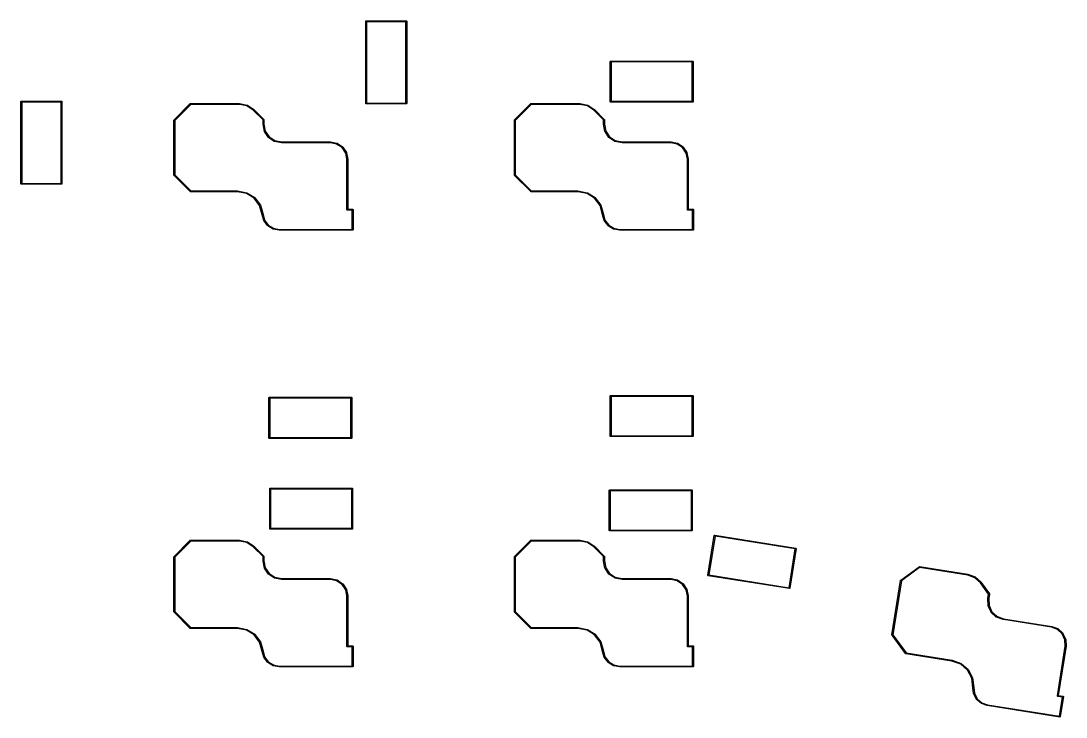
# Model space of a CAD drawing. Extents: x 2.07 to 7.33, y -7.36 to -3.93.
# Drawn here: x 4.974 to 7.33, y -7.36 to -5.791 of the extents above; entities that cross this region are included whole.
import ezdxf

# ---------------------------------------------------------------- set-up
doc = ezdxf.new("R2010")
doc.units = 0
doc.header["$MEASUREMENT"] = 0
doc.layers.add('BLACK', color=7, linetype='CONTINUOUS')

msp = doc.modelspace()

# ---------------------------------------------------------------- linework, layer by layer
at = {"layer": 'BLACK', "linetype": 'CONTINUOUS'}
for p, q in [((5.7511, -5.7922), (5.7512, -5.7918)), ((5.7511, -5.9772), (5.7511, -5.7922)), ((5.7512, -5.7918), (5.7517, -5.7913)), ((5.7517, -5.7913), (5.7521, -5.7912)), ((5.7521, -5.7912), (5.8427, -5.7912)), ((5.7531, -5.7932), (5.7531, -5.9763)), ((5.8417, -5.7932), (5.7531, -5.7932)), ((5.8417, -5.9763), (5.8417, -5.7932)), ((5.8427, -5.7912), (5.843, -5.7913)), ((5.843, -5.7913), (5.8436, -5.7918)), ((5.8436, -5.7918), (5.8437, -5.7922)), ((5.8437, -5.7922), (5.8437, -5.9772)), ((6.3023, -5.8828), (6.3024, -5.8824)), ((6.3023, -5.9733), (6.3023, -5.8828)), ((6.3024, -5.8824), (6.3029, -5.8819)), ((6.3029, -5.8819), (6.3033, -5.8818)), ((6.3033, -5.8818), (6.4883, -5.8818)), ((6.3043, -5.8837), (6.3043, -5.9723)), ((6.4874, -5.8837), (6.3043, -5.8837)), ((6.4874, -5.9723), (6.4874, -5.8837)), ((6.4883, -5.8818), (6.4887, -5.8819)), ((6.4887, -5.8819), (6.4892, -5.8824)), ((6.4892, -5.8824), (6.4893, -5.8828)), ((6.4893, -5.8828), (6.4893, -5.9733)), ((4.9736, -5.9729), (4.9742, -5.9724)), ((4.9736, -5.9733), (4.9736, -5.9729)), ((4.9736, -6.1584), (4.9736, -5.9733)), ((4.9742, -5.9724), (4.9746, -5.9723)), ((4.9746, -5.9723), (5.0651, -5.9723)), ((4.9755, -5.9743), (4.9755, -6.1574)), ((5.0641, -5.9743), (4.9755, -5.9743)), ((5.0641, -6.1574), (5.0641, -5.9743)), ((5.0651, -5.9723), (5.0655, -5.9724)), ((5.0655, -5.9724), (5.066, -5.9729)), ((5.066, -5.9729), (5.0661, -5.9733)), ((5.0661, -5.9733), (5.0661, -6.1584)), ((5.319, -6.0143), (5.3556, -5.9777)), ((5.3567, -5.9794), (5.3207, -6.0154)), ((5.3556, -5.9777), (5.3559, -5.9775)), ((5.3559, -5.9775), (5.3563, -5.9775)), ((5.3563, -5.9775), (5.4665, -5.9775)), ((5.4664, -5.9794), (5.3567, -5.9794)), ((5.4832, -5.9828), (5.4664, -5.9794)), ((5.4665, -5.9775), (5.4666, -5.9775)), ((5.4666, -5.9775), (5.4667, -5.9775)), ((5.4667, -5.9775), (5.4838, -5.9809)), ((5.4975, -5.9923), (5.4832, -5.9828)), ((5.4838, -5.9809), (5.4838, -5.9809)), ((5.4838, -5.9809), (5.4838, -5.9809)), ((5.4838, -5.9809), (5.484, -5.9809)), ((5.484, -5.9809), (5.4842, -5.981)), ((5.4842, -5.981), (5.4842, -5.981)), ((5.4842, -5.981), (5.4842, -5.981)), ((5.4842, -5.981), (5.4987, -5.9907)), ((5.7512, -5.9776), (5.7511, -5.9772)), ((5.7517, -5.9782), (5.7512, -5.9776)), ((5.7521, -5.9782), (5.7517, -5.9782)), ((5.8427, -5.9782), (5.7521, -5.9782)), ((5.7531, -5.9763), (5.8417, -5.9763)), ((5.843, -5.9782), (5.8427, -5.9782)), ((5.8436, -5.9776), (5.843, -5.9782)), ((5.8437, -5.9772), (5.8436, -5.9776)), ((6.0867, -6.0143), (6.1233, -5.9777)), ((6.1244, -5.9794), (6.0884, -6.0154)), ((6.1233, -5.9777), (6.1236, -5.9775)), ((6.1236, -5.9775), (6.124, -5.9775)), ((6.124, -5.9775), (6.2342, -5.9775)), ((6.2341, -5.9794), (6.1244, -5.9794)), ((6.2509, -5.9828), (6.2341, -5.9794)), ((6.2342, -5.9775), (6.2343, -5.9775)), ((6.2343, -5.9775), (6.2344, -5.9775)), ((6.2344, -5.9775), (6.2515, -5.9809)), ((6.2652, -5.9923), (6.2509, -5.9828)), ((6.2515, -5.9809), (6.2515, -5.9809)), ((6.2515, -5.9809), (6.2515, -5.9809)), ((6.2515, -5.9809), (6.2517, -5.9809)), ((6.2517, -5.9809), (6.2519, -5.981)), ((6.2519, -5.981), (6.2519, -5.981)), ((6.2519, -5.981), (6.2519, -5.981)), ((6.2519, -5.981), (6.2664, -5.9907)), ((6.3024, -5.9737), (6.3023, -5.9733)), ((6.3029, -5.9742), (6.3024, -5.9737)), ((6.3033, -5.9743), (6.3029, -5.9742)), ((6.4883, -5.9743), (6.3033, -5.9743)), ((6.3043, -5.9723), (6.4874, -5.9723)), ((6.4887, -5.9742), (6.4883, -5.9743)), ((6.4892, -5.9737), (6.4887, -5.9742)), ((6.4893, -5.9733), (6.4892, -5.9737)), ((5.5196, -6.0144), (5.4975, -5.9923)), ((5.4987, -5.9907), (5.4988, -5.9908)), ((5.4988, -5.9908), (5.4988, -5.9909)), ((5.4988, -5.9909), (5.5213, -6.0133)), ((6.2874, -6.0144), (6.2652, -5.9923)), ((6.2664, -5.9907), (6.2665, -5.9908)), ((6.2665, -5.9908), (6.2666, -5.9909)), ((6.2666, -5.9909), (6.289, -6.0133)), ((5.3187, -6.015), (5.3188, -6.0146)), ((5.3187, -6.1389), (5.3187, -6.015)), ((5.3188, -6.0146), (5.319, -6.0143)), ((5.3207, -6.0154), (5.3207, -6.1385)), ((5.5196, -6.0241), (5.5196, -6.0144)), ((5.5197, -6.0242), (5.5196, -6.0241)), ((5.5197, -6.0243), (5.5197, -6.0242)), ((5.5228, -6.0403), (5.5197, -6.0243)), ((5.5213, -6.0133), (5.5215, -6.0137)), ((5.5215, -6.0137), (5.5216, -6.014)), ((5.5216, -6.014), (5.5216, -6.024)), ((5.5216, -6.024), (5.5247, -6.0398)), ((6.0864, -6.015), (6.0865, -6.0146)), ((6.0864, -6.1389), (6.0864, -6.015)), ((6.0865, -6.0146), (6.0867, -6.0143)), ((6.0884, -6.0154), (6.0884, -6.1385)), ((6.2874, -6.0241), (6.2874, -6.0144)), ((6.2874, -6.0242), (6.2874, -6.0241)), ((6.2874, -6.0243), (6.2874, -6.0242)), ((6.2906, -6.0403), (6.2874, -6.0243)), ((6.289, -6.0133), (6.2892, -6.0137)), ((6.2892, -6.0137), (6.2893, -6.014)), ((6.2893, -6.014), (6.2893, -6.024)), ((6.2893, -6.024), (6.2925, -6.0398)), ((5.5229, -6.0405), (5.5228, -6.0403)), ((5.523, -6.0407), (5.5229, -6.0405)), ((5.5317, -6.0537), (5.523, -6.0407)), ((5.5247, -6.0398), (5.5332, -6.0525)), ((5.5317, -6.0538), (5.5317, -6.0537)), ((5.5318, -6.0539), (5.5317, -6.0538)), ((5.5317, -6.0538), (5.5317, -6.0538)), ((5.5319, -6.054), (5.5318, -6.0539)), ((5.545, -6.0627), (5.5319, -6.054)), ((5.5319, -6.054), (5.5319, -6.054)), ((5.5319, -6.054), (5.5319, -6.054)), ((5.5332, -6.0525), (5.5459, -6.0609)), ((6.2906, -6.0405), (6.2906, -6.0403)), ((6.2907, -6.0407), (6.2906, -6.0405)), ((6.2994, -6.0537), (6.2907, -6.0407)), ((6.2925, -6.0398), (6.3009, -6.0525)), ((6.2994, -6.0538), (6.2994, -6.0537)), ((6.2995, -6.0539), (6.2994, -6.0538)), ((6.2994, -6.0538), (6.2994, -6.0538)), ((6.2996, -6.054), (6.2995, -6.0539)), ((6.3127, -6.0627), (6.2996, -6.054)), ((6.2996, -6.054), (6.2996, -6.054)), ((6.2996, -6.054), (6.2996, -6.054)), ((6.3009, -6.0525), (6.3136, -6.0609)), ((5.5452, -6.0628), (5.545, -6.0627)), ((5.5454, -6.0628), (5.5452, -6.0628)), ((5.5614, -6.066), (5.5454, -6.0628)), ((5.5459, -6.0609), (5.5617, -6.0641)), ((5.5615, -6.066), (5.5614, -6.066)), ((5.5616, -6.066), (5.5615, -6.066)), ((5.6717, -6.066), (5.5616, -6.066)), ((5.5617, -6.0641), (5.6718, -6.0641)), ((5.6855, -6.0688), (5.6717, -6.066)), ((5.6718, -6.0641), (5.6719, -6.0641)), ((5.6719, -6.0641), (5.672, -6.0641)), ((5.672, -6.0641), (5.6861, -6.0669)), ((5.6977, -6.0769), (5.6855, -6.0688)), ((5.6861, -6.0669), (5.6861, -6.0669)), ((5.6861, -6.0669), (5.6861, -6.0669)), ((5.6861, -6.0669), (5.6863, -6.067)), ((5.6863, -6.067), (5.6864, -6.067)), ((5.6864, -6.067), (5.6864, -6.067)), ((5.6864, -6.067), (5.6864, -6.067)), ((5.6864, -6.067), (5.699, -6.0754)), ((5.7059, -6.0891), (5.6977, -6.0769)), ((5.699, -6.0754), (5.6991, -6.0756)), ((5.6991, -6.0756), (5.6992, -6.0757)), ((5.6992, -6.0757), (5.7076, -6.0882)), ((6.3129, -6.0628), (6.3127, -6.0627)), ((6.3131, -6.0628), (6.3129, -6.0628)), ((6.3291, -6.066), (6.3131, -6.0628)), ((6.3136, -6.0609), (6.3294, -6.0641)), ((6.3292, -6.066), (6.3291, -6.066)), ((6.3293, -6.066), (6.3292, -6.066)), ((6.4394, -6.066), (6.3293, -6.066)), ((6.3294, -6.0641), (6.4395, -6.0641)), ((6.4532, -6.0688), (6.4394, -6.066)), ((6.4395, -6.0641), (6.4396, -6.0641)), ((6.4396, -6.0641), (6.4397, -6.0641)), ((6.4397, -6.0641), (6.4538, -6.0669)), ((6.4654, -6.0769), (6.4532, -6.0688)), ((6.4538, -6.0669), (6.4538, -6.0669)), ((6.4538, -6.0669), (6.4538, -6.0669)), ((6.4538, -6.0669), (6.454, -6.067)), ((6.454, -6.067), (6.4542, -6.067)), ((6.4542, -6.067), (6.4542, -6.067)), ((6.4542, -6.067), (6.4542, -6.067)), ((6.4542, -6.067), (6.4667, -6.0754)), ((6.4736, -6.0891), (6.4654, -6.0769)), ((6.4667, -6.0754), (6.4668, -6.0756)), ((6.4668, -6.0756), (6.467, -6.0757)), ((6.467, -6.0757), (6.4753, -6.0882)), ((5.7086, -6.1029), (5.7059, -6.0891)), ((5.7076, -6.0882), (5.7076, -6.0882)), ((5.7076, -6.0882), (5.7076, -6.0882)), ((5.7076, -6.0882), (5.7077, -6.0884)), ((5.7077, -6.0884), (5.7078, -6.0886)), ((5.7078, -6.0886), (5.7078, -6.0886)), ((5.7078, -6.0886), (5.7078, -6.0886)), ((5.7078, -6.0886), (5.7106, -6.1027)), ((5.7086, -6.2166), (5.7086, -6.1029)), ((5.7106, -6.1027), (5.7106, -6.1028)), ((5.7106, -6.1028), (5.7106, -6.1028)), ((5.7106, -6.1028), (5.7106, -6.2156)), ((6.4763, -6.1029), (6.4736, -6.0891)), ((6.4753, -6.0882), (6.4753, -6.0882)), ((6.4753, -6.0882), (6.4753, -6.0882)), ((6.4753, -6.0882), (6.4754, -6.0884)), ((6.4754, -6.0884), (6.4755, -6.0886)), ((6.4755, -6.0886), (6.4755, -6.0886)), ((6.4755, -6.0886), (6.4755, -6.0886)), ((6.4755, -6.0886), (6.4783, -6.1027)), ((6.4763, -6.2166), (6.4763, -6.1029)), ((6.4783, -6.1027), (6.4783, -6.1028)), ((6.4783, -6.1028), (6.4783, -6.1028)), ((6.4783, -6.1028), (6.4783, -6.2156)), ((5.3188, -6.1393), (5.3187, -6.1389)), ((5.319, -6.1396), (5.3188, -6.1393)), ((5.3556, -6.1761), (5.319, -6.1396)), ((5.3207, -6.1385), (5.3567, -6.1745)), ((6.0865, -6.1393), (6.0864, -6.1389)), ((6.0867, -6.1396), (6.0865, -6.1393)), ((6.1233, -6.1761), (6.0867, -6.1396)), ((6.0884, -6.1385), (6.1244, -6.1745)), ((4.9736, -6.1587), (4.9736, -6.1584)), ((4.9742, -6.1593), (4.9736, -6.1587)), ((4.9746, -6.1593), (4.9742, -6.1593)), ((5.0651, -6.1593), (4.9746, -6.1593)), ((4.9755, -6.1574), (5.0641, -6.1574)), ((5.0655, -6.1593), (5.0651, -6.1593)), ((5.066, -6.1587), (5.0655, -6.1593)), ((5.0661, -6.1584), (5.066, -6.1587)), ((5.3567, -6.1745), (5.4618, -6.1745)), ((5.4618, -6.1745), (5.4619, -6.1745)), ((5.4619, -6.1745), (5.462, -6.1745)), ((5.462, -6.1745), (5.483, -6.1784)), ((6.1244, -6.1745), (6.2296, -6.1745)), ((6.2296, -6.1745), (6.2297, -6.1745)), ((6.2297, -6.1745), (6.2297, -6.1745)), ((6.2297, -6.1745), (6.2507, -6.1784)), ((5.3559, -6.1764), (5.3556, -6.1761)), ((5.3563, -6.1764), (5.3559, -6.1764)), ((5.4618, -6.1764), (5.3563, -6.1764)), ((5.4824, -6.1803), (5.4618, -6.1764)), ((5.4996, -6.191), (5.4824, -6.1803)), ((5.483, -6.1784), (5.4831, -6.1785)), ((5.4831, -6.1785), (5.4833, -6.1785)), ((5.4833, -6.1785), (5.5008, -6.1895)), ((5.5118, -6.2073), (5.4996, -6.191)), ((5.5008, -6.1895), (5.501, -6.1896)), ((5.501, -6.1896), (5.5011, -6.1897)), ((5.5011, -6.1897), (5.5135, -6.2063)), ((6.1236, -6.1764), (6.1233, -6.1761)), ((6.124, -6.1764), (6.1236, -6.1764)), ((6.2295, -6.1764), (6.124, -6.1764)), ((6.2501, -6.1803), (6.2295, -6.1764)), ((6.2673, -6.191), (6.2501, -6.1803)), ((6.2507, -6.1784), (6.2509, -6.1785)), ((6.2509, -6.1785), (6.251, -6.1785)), ((6.251, -6.1785), (6.2685, -6.1895)), ((6.2795, -6.2073), (6.2673, -6.191)), ((6.2685, -6.1895), (6.2687, -6.1896)), ((6.2687, -6.1896), (6.2688, -6.1897)), ((6.2688, -6.1897), (6.2812, -6.2063)), ((5.5176, -6.2283), (5.5118, -6.2073)), ((5.5135, -6.2063), (5.5135, -6.2064)), ((5.5135, -6.2064), (5.5136, -6.2066)), ((5.5136, -6.2066), (5.5195, -6.2278)), ((5.7087, -6.217), (5.7086, -6.2166)), ((5.7092, -6.2175), (5.7087, -6.217)), ((5.7096, -6.2176), (5.7092, -6.2175)), ((5.7204, -6.2176), (5.7096, -6.2176)), ((5.7106, -6.2156), (5.7214, -6.2156)), ((5.7204, -6.2611), (5.7204, -6.2176)), ((5.7214, -6.2156), (5.7218, -6.2157)), ((5.7218, -6.2157), (5.7223, -6.2163)), ((5.7223, -6.2163), (5.7224, -6.2166)), ((5.7224, -6.2166), (5.7224, -6.2621)), ((6.2853, -6.2283), (6.2795, -6.2073)), ((6.2812, -6.2063), (6.2813, -6.2064)), ((6.2813, -6.2064), (6.2813, -6.2066)), ((6.2813, -6.2066), (6.2872, -6.2278)), ((6.4764, -6.217), (6.4763, -6.2166)), ((6.4769, -6.2175), (6.4764, -6.217)), ((6.4773, -6.2176), (6.4769, -6.2175)), ((6.4881, -6.2176), (6.4773, -6.2176)), ((6.4783, -6.2156), (6.4891, -6.2156)), ((6.4881, -6.2611), (6.4881, -6.2176)), ((6.4891, -6.2156), (6.4895, -6.2157)), ((6.4895, -6.2157), (6.49, -6.2163)), ((6.49, -6.2163), (6.4901, -6.2166)), ((6.4901, -6.2166), (6.4901, -6.2621)), ((5.5211, -6.2408), (5.5176, -6.2283)), ((5.5176, -6.2283), (5.5176, -6.2283)), ((5.5176, -6.2283), (5.5176, -6.2283)), ((5.5195, -6.2278), (5.5195, -6.2278)), ((5.5195, -6.2278), (5.5229, -6.2401)), ((5.5211, -6.241), (5.5211, -6.2408)), ((5.5212, -6.2412), (5.5211, -6.241)), ((5.5297, -6.2526), (5.5212, -6.2412)), ((5.5229, -6.2401), (5.5312, -6.2513)), ((6.2888, -6.2408), (6.2853, -6.2283)), ((6.2853, -6.2283), (6.2853, -6.2283)), ((6.2853, -6.2283), (6.2853, -6.2283)), ((6.2872, -6.2278), (6.2872, -6.2278)), ((6.2872, -6.2278), (6.2906, -6.2401)), ((6.2889, -6.241), (6.2888, -6.2408)), ((6.2889, -6.2412), (6.2889, -6.241)), ((6.2974, -6.2526), (6.2889, -6.2412)), ((6.2906, -6.2401), (6.2989, -6.2513)), ((5.5299, -6.2527), (5.5297, -6.2526)), ((5.53, -6.2529), (5.5299, -6.2527)), ((5.5421, -6.2604), (5.53, -6.2529)), ((5.5312, -6.2513), (5.543, -6.2586)), ((5.5423, -6.2604), (5.5421, -6.2604)), ((5.5424, -6.2605), (5.5423, -6.2604)), ((5.5558, -6.263), (5.5424, -6.2605)), ((5.543, -6.2586), (5.5561, -6.2611)), ((5.5559, -6.263), (5.5558, -6.263)), ((5.556, -6.263), (5.5559, -6.263)), ((5.7214, -6.263), (5.556, -6.263)), ((5.5561, -6.2611), (5.7204, -6.2611)), ((5.7218, -6.263), (5.7214, -6.263)), ((5.7223, -6.2624), (5.7218, -6.263)), ((5.7224, -6.2621), (5.7223, -6.2624)), ((6.2976, -6.2527), (6.2974, -6.2526)), ((6.2977, -6.2529), (6.2976, -6.2527)), ((6.3098, -6.2604), (6.2977, -6.2529)), ((6.2989, -6.2513), (6.3107, -6.2586)), ((6.31, -6.2604), (6.3098, -6.2604)), ((6.3102, -6.2605), (6.31, -6.2604)), ((6.3235, -6.263), (6.3102, -6.2605)), ((6.3107, -6.2586), (6.3238, -6.2611)), ((6.3236, -6.263), (6.3235, -6.263)), ((6.3237, -6.263), (6.3236, -6.263)), ((6.4891, -6.263), (6.3237, -6.263)), ((6.3238, -6.2611), (6.4881, -6.2611)), ((6.4895, -6.263), (6.4891, -6.263)), ((6.49, -6.2624), (6.4895, -6.263)), ((6.4901, -6.2621), (6.49, -6.2624)), ((5.5326, -6.6406), (5.5327, -6.6403)), ((5.5326, -6.7312), (5.5326, -6.6406)), ((5.5327, -6.6403), (5.5332, -6.6397)), ((5.5332, -6.6397), (5.5336, -6.6396)), ((5.5336, -6.6396), (5.7187, -6.6396)), ((5.5346, -6.6416), (5.5346, -6.7302)), ((5.7177, -6.6416), (5.5346, -6.6416)), ((5.7177, -6.7302), (5.7177, -6.6416)), ((5.7187, -6.6396), (5.719, -6.6397)), ((5.719, -6.6397), (5.7196, -6.6403)), ((5.7196, -6.6403), (5.7196, -6.6406)), ((5.7196, -6.6406), (5.7196, -6.7312)), ((6.3023, -6.6367), (6.3024, -6.6363)), ((6.3023, -6.7272), (6.3023, -6.6367)), ((6.3024, -6.6363), (6.3029, -6.6358)), ((6.3029, -6.6358), (6.3033, -6.6357)), ((6.3033, -6.6357), (6.4883, -6.6357)), ((6.3043, -6.6377), (6.3043, -6.7263)), ((6.4874, -6.6377), (6.3043, -6.6377)), ((6.4874, -6.7263), (6.4874, -6.6377)), ((6.4883, -6.6357), (6.4887, -6.6358)), ((6.4887, -6.6358), (6.4892, -6.6363)), ((6.4892, -6.6363), (6.4893, -6.6367)), ((6.4893, -6.6367), (6.4893, -6.7272)), ((5.5327, -6.7316), (5.5326, -6.7312)), ((5.5332, -6.7321), (5.5327, -6.7316)), ((5.5336, -6.7322), (5.5332, -6.7321)), ((5.7187, -6.7322), (5.5336, -6.7322)), ((5.5346, -6.7302), (5.7177, -6.7302)), ((5.719, -6.7321), (5.7187, -6.7322)), ((5.7196, -6.7316), (5.719, -6.7321)), ((5.7196, -6.7312), (5.7196, -6.7316)), ((6.3024, -6.7276), (6.3023, -6.7272)), ((6.3029, -6.7282), (6.3024, -6.7276)), ((6.3033, -6.7282), (6.3029, -6.7282)), ((6.4883, -6.7282), (6.3033, -6.7282)), ((6.3043, -6.7263), (6.4874, -6.7263)), ((6.4887, -6.7282), (6.4883, -6.7282)), ((6.4892, -6.7276), (6.4887, -6.7282)), ((6.4893, -6.7272), (6.4892, -6.7276)), ((5.5346, -6.8454), (5.5347, -6.845)), ((5.5346, -6.9359), (5.5346, -6.8454)), ((5.5347, -6.845), (5.5352, -6.8444)), ((5.5352, -6.8444), (5.5356, -6.8444)), ((5.5356, -6.8444), (5.7206, -6.8444)), ((5.5366, -6.8463), (5.5366, -6.9349)), ((5.7196, -6.8463), (5.5366, -6.8463)), ((5.7196, -6.9349), (5.7196, -6.8463)), ((5.7206, -6.8444), (5.721, -6.8444)), ((5.721, -6.8444), (5.7215, -6.845)), ((5.7215, -6.845), (5.7216, -6.8454)), ((5.7216, -6.8454), (5.7216, -6.9359)), ((6.3003, -6.8493), (6.3004, -6.8489)), ((6.3003, -6.9398), (6.3003, -6.8493)), ((6.3004, -6.8489), (6.301, -6.8484)), ((6.301, -6.8484), (6.3013, -6.8483)), ((6.3013, -6.8483), (6.4864, -6.8483)), ((6.3023, -6.8503), (6.3023, -6.9389)), ((6.4854, -6.8503), (6.3023, -6.8503)), ((6.4854, -6.9389), (6.4854, -6.8503)), ((6.4864, -6.8483), (6.4867, -6.8484)), ((6.4867, -6.8484), (6.4873, -6.8489)), ((6.4873, -6.8489), (6.4874, -6.8493)), ((6.4874, -6.8493), (6.4874, -6.9398)), ((5.5347, -6.9363), (5.5346, -6.9359)), ((5.5352, -6.9368), (5.5347, -6.9363)), ((5.5356, -6.9369), (5.5352, -6.9368)), ((5.7206, -6.9369), (5.5356, -6.9369)), ((5.5366, -6.9349), (5.7196, -6.9349)), ((5.721, -6.9368), (5.7206, -6.9369)), ((5.7215, -6.9363), (5.721, -6.9368)), ((5.7216, -6.9359), (5.7215, -6.9363)), ((6.3004, -6.9402), (6.3003, -6.9398)), ((6.301, -6.9408), (6.3004, -6.9402)), ((6.3013, -6.9408), (6.301, -6.9408)), ((6.4864, -6.9408), (6.3013, -6.9408)), ((6.3023, -6.9389), (6.4854, -6.9389)), ((6.4867, -6.9408), (6.4864, -6.9408)), ((6.4873, -6.9402), (6.4867, -6.9408)), ((6.4874, -6.9398), (6.4873, -6.9402)), ((6.5228, -7.0408), (6.5369, -6.9514)), ((6.5369, -6.9514), (6.5371, -6.951)), ((6.5371, -6.951), (6.5377, -6.9506)), ((6.5377, -6.9506), (6.5381, -6.9505)), ((6.5381, -6.9505), (6.7208, -6.9795)), ((5.319, -6.9986), (5.3556, -6.962)), ((5.3567, -6.9637), (5.3207, -6.9997)), ((5.3556, -6.962), (5.3559, -6.9618)), ((5.3559, -6.9618), (5.3563, -6.9617)), ((5.3563, -6.9617), (5.4665, -6.9617)), ((5.4664, -6.9637), (5.3567, -6.9637)), ((5.4832, -6.967), (5.4664, -6.9637)), ((5.4665, -6.9617), (5.4666, -6.9617)), ((5.4666, -6.9617), (5.4667, -6.9617)), ((5.4667, -6.9617), (5.4838, -6.9651)), ((5.4975, -6.9766), (5.4832, -6.967)), ((5.4838, -6.9651), (5.4838, -6.9651)), ((5.4838, -6.9651), (5.4838, -6.9651)), ((5.4838, -6.9651), (5.484, -6.9652)), ((5.484, -6.9652), (5.4842, -6.9653)), ((5.4842, -6.9653), (5.4842, -6.9653)), ((5.4842, -6.9653), (5.4842, -6.9653)), ((5.4842, -6.9653), (5.4987, -6.975)), ((5.4987, -6.975), (5.4988, -6.9751)), ((5.4988, -6.9751), (5.4988, -6.9751)), ((5.4988, -6.9751), (5.5213, -6.9976)), ((6.0867, -6.9986), (6.1233, -6.962)), ((6.1244, -6.9637), (6.0884, -6.9997)), ((6.1233, -6.962), (6.1236, -6.9618)), ((6.1236, -6.9618), (6.124, -6.9617)), ((6.124, -6.9617), (6.2342, -6.9617)), ((6.2341, -6.9637), (6.1244, -6.9637)), ((6.2509, -6.967), (6.2341, -6.9637)), ((6.2342, -6.9617), (6.2343, -6.9617)), ((6.2343, -6.9617), (6.2344, -6.9617)), ((6.2344, -6.9617), (6.2515, -6.9651)), ((6.2652, -6.9766), (6.2509, -6.967)), ((6.2515, -6.9651), (6.2515, -6.9651)), ((6.2515, -6.9651), (6.2515, -6.9651)), ((6.2515, -6.9651), (6.2517, -6.9652)), ((6.2517, -6.9652), (6.2519, -6.9653)), ((6.2519, -6.9653), (6.2519, -6.9653)), ((6.2519, -6.9653), (6.2519, -6.9653)), ((6.2519, -6.9653), (6.2664, -6.975)), ((6.2664, -6.975), (6.2665, -6.9751)), ((6.2665, -6.9751), (6.2666, -6.9751)), ((6.2666, -6.9751), (6.289, -6.9976)), ((6.5387, -6.9526), (6.5249, -7.0401)), ((6.7195, -6.9813), (6.5387, -6.9526)), ((5.3187, -6.9993), (5.3188, -6.9989)), ((5.3187, -7.1231), (5.3187, -6.9993)), ((5.3188, -6.9989), (5.319, -6.9986)), ((5.5196, -6.9987), (5.4975, -6.9766)), ((5.5196, -7.0084), (5.5196, -6.9987)), ((5.5213, -6.9976), (5.5215, -6.9979)), ((5.5215, -6.9979), (5.5216, -6.9983)), ((5.5216, -6.9983), (5.5216, -7.0083)), ((6.0864, -6.9993), (6.0865, -6.9989)), ((6.0864, -7.1231), (6.0864, -6.9993)), ((6.0865, -6.9989), (6.0867, -6.9986)), ((6.2874, -6.9987), (6.2652, -6.9766)), ((6.2874, -7.0084), (6.2874, -6.9987)), ((6.289, -6.9976), (6.2892, -6.9979)), ((6.2892, -6.9979), (6.2893, -6.9983)), ((6.2893, -6.9983), (6.2893, -7.0083)), ((6.7057, -7.0688), (6.7195, -6.9813)), ((6.7216, -6.9806), (6.7075, -7.0701)), ((6.7208, -6.9795), (6.7212, -6.9796)), ((6.7212, -6.9796), (6.7216, -6.9802)), ((6.7216, -6.9802), (6.7216, -6.9806)), ((5.3207, -6.9997), (5.3207, -7.1227)), ((5.5197, -7.0085), (5.5196, -7.0084)), ((5.5197, -7.0086), (5.5197, -7.0085)), ((5.5228, -7.0246), (5.5197, -7.0086)), ((5.5216, -7.0083), (5.5247, -7.024)), ((6.0884, -6.9997), (6.0884, -7.1227)), ((6.2874, -7.0085), (6.2874, -7.0084)), ((6.2874, -7.0086), (6.2874, -7.0085)), ((6.2906, -7.0246), (6.2874, -7.0086)), ((6.2893, -7.0083), (6.2925, -7.024)), ((6.9574, -7.0518), (6.9992, -7.0214)), ((6.9992, -7.0214), (6.9996, -7.0212)), ((6.9996, -7.0212), (6.9996, -7.0212)), ((6.9996, -7.0212), (7, -7.0212)), ((7, -7.0212), (7.1089, -7.0385)), ((5.5229, -7.0248), (5.5228, -7.0246)), ((5.523, -7.0249), (5.5229, -7.0248)), ((5.5317, -7.038), (5.523, -7.0249)), ((5.5247, -7.024), (5.5332, -7.0367)), ((5.5318, -7.0381), (5.5317, -7.038)), ((5.5317, -7.038), (5.5317, -7.038)), ((5.5317, -7.038), (5.5317, -7.038)), ((5.5319, -7.0383), (5.5318, -7.0381)), ((5.545, -7.0469), (5.5319, -7.0383)), ((5.5319, -7.0383), (5.5319, -7.0383)), ((5.5319, -7.0383), (5.5319, -7.0383)), ((5.5332, -7.0367), (5.5459, -7.0452)), ((5.5459, -7.0452), (5.5617, -7.0483)), ((6.2906, -7.0248), (6.2906, -7.0246)), ((6.2907, -7.0249), (6.2906, -7.0248)), ((6.2994, -7.038), (6.2907, -7.0249)), ((6.2925, -7.024), (6.3009, -7.0367)), ((6.2995, -7.0381), (6.2994, -7.038)), ((6.2994, -7.038), (6.2994, -7.038)), ((6.2994, -7.038), (6.2994, -7.038)), ((6.2996, -7.0383), (6.2995, -7.0381)), ((6.3127, -7.0469), (6.2996, -7.0383)), ((6.2996, -7.0383), (6.2996, -7.0383)), ((6.2996, -7.0383), (6.2996, -7.0383)), ((6.3009, -7.0367), (6.3136, -7.0452)), ((6.3136, -7.0452), (6.3294, -7.0483)), ((6.5228, -7.0412), (6.5228, -7.0408)), ((6.5232, -7.0418), (6.5228, -7.0412)), ((6.5236, -7.0419), (6.5232, -7.0418)), ((6.7063, -7.0709), (6.5236, -7.0419)), ((6.5249, -7.0401), (6.7057, -7.0688)), ((7.0001, -7.0232), (6.9589, -7.0531)), ((7.1085, -7.0404), (7.0001, -7.0232)), ((7.1245, -7.0463), (7.1085, -7.0404)), ((7.1089, -7.0385), (7.109, -7.0385)), ((7.109, -7.0385), (7.1091, -7.0385)), ((7.1091, -7.0385), (7.1254, -7.0445)), ((7.1372, -7.058), (7.1245, -7.0463)), ((7.1254, -7.0445), (7.1254, -7.0445)), ((7.1254, -7.0445), (7.1254, -7.0445)), ((7.1254, -7.0445), (7.1256, -7.0446)), ((7.1256, -7.0446), (7.1257, -7.0447)), ((7.1257, -7.0447), (7.1257, -7.0447)), ((7.1257, -7.0447), (7.1257, -7.0447)), ((7.1257, -7.0447), (7.1386, -7.0566)), ((5.5452, -7.047), (5.545, -7.0469)), ((5.5454, -7.0471), (5.5452, -7.047)), ((5.5614, -7.0503), (5.5454, -7.0471)), ((5.5615, -7.0503), (5.5614, -7.0503)), ((5.5616, -7.0503), (5.5615, -7.0503)), ((5.6717, -7.0503), (5.5616, -7.0503)), ((5.5617, -7.0483), (5.6718, -7.0483)), ((5.6855, -7.053), (5.6717, -7.0503)), ((5.6718, -7.0483), (5.6719, -7.0483)), ((5.6719, -7.0483), (5.672, -7.0483)), ((5.672, -7.0483), (5.6861, -7.0511)), ((5.6977, -7.0612), (5.6855, -7.053)), ((5.6861, -7.0511), (5.6861, -7.0511)), ((5.6861, -7.0511), (5.6861, -7.0511)), ((5.6861, -7.0511), (5.6863, -7.0512)), ((5.6863, -7.0512), (5.6864, -7.0513)), ((5.6864, -7.0513), (5.6864, -7.0513)), ((5.6864, -7.0513), (5.6864, -7.0513)), ((5.6864, -7.0513), (5.699, -7.0597)), ((5.7059, -7.0734), (5.6977, -7.0612)), ((5.699, -7.0597), (5.6991, -7.0598)), ((5.6991, -7.0598), (5.6992, -7.0599)), ((5.6992, -7.0599), (5.7076, -7.0725)), ((6.3129, -7.047), (6.3127, -7.0469)), ((6.3131, -7.0471), (6.3129, -7.047)), ((6.3291, -7.0503), (6.3131, -7.0471)), ((6.3292, -7.0503), (6.3291, -7.0503)), ((6.3293, -7.0503), (6.3292, -7.0503)), ((6.4394, -7.0503), (6.3293, -7.0503)), ((6.3294, -7.0483), (6.4395, -7.0483)), ((6.4532, -7.053), (6.4394, -7.0503)), ((6.4395, -7.0483), (6.4396, -7.0483)), ((6.4396, -7.0483), (6.4397, -7.0483)), ((6.4397, -7.0483), (6.4538, -7.0511)), ((6.4654, -7.0612), (6.4532, -7.053)), ((6.4538, -7.0511), (6.4538, -7.0511)), ((6.4538, -7.0511), (6.4538, -7.0511)), ((6.4538, -7.0511), (6.454, -7.0512)), ((6.454, -7.0512), (6.4542, -7.0513)), ((6.4542, -7.0513), (6.4542, -7.0513)), ((6.4542, -7.0513), (6.4542, -7.0513)), ((6.4542, -7.0513), (6.4667, -7.0597)), ((6.4736, -7.0734), (6.4654, -7.0612)), ((6.4667, -7.0597), (6.4668, -7.0598)), ((6.4668, -7.0598), (6.467, -7.0599)), ((6.467, -7.0599), (6.4753, -7.0725)), ((6.7075, -7.0701), (6.7073, -7.0704)), ((6.9376, -7.1748), (6.957, -7.0524)), ((6.9589, -7.0531), (6.9396, -7.1747)), ((6.957, -7.0524), (6.9571, -7.0521)), ((6.9571, -7.0521), (6.9574, -7.0518)), ((7.1555, -7.0833), (7.1372, -7.058)), ((7.1386, -7.0566), (7.1386, -7.0567)), ((7.1386, -7.0567), (7.1387, -7.0568)), ((7.1387, -7.0568), (7.1574, -7.0825)), ((5.7086, -7.0872), (5.7059, -7.0734)), ((5.7076, -7.0725), (5.7076, -7.0725)), ((5.7076, -7.0725), (5.7076, -7.0725)), ((5.7076, -7.0725), (5.7077, -7.0726)), ((5.7077, -7.0726), (5.7078, -7.0728)), ((5.7078, -7.0728), (5.7078, -7.0728)), ((5.7078, -7.0728), (5.7078, -7.0728)), ((5.7078, -7.0728), (5.7106, -7.0869)), ((5.7086, -7.2009), (5.7086, -7.0872)), ((5.7106, -7.0869), (5.7106, -7.087)), ((5.7106, -7.087), (5.7106, -7.0871)), ((5.7106, -7.0871), (5.7106, -7.1999)), ((6.4763, -7.0872), (6.4736, -7.0734)), ((6.4753, -7.0725), (6.4753, -7.0725)), ((6.4753, -7.0725), (6.4753, -7.0725)), ((6.4753, -7.0725), (6.4754, -7.0726)), ((6.4754, -7.0726), (6.4755, -7.0728)), ((6.4755, -7.0728), (6.4755, -7.0728)), ((6.4755, -7.0728), (6.4755, -7.0728)), ((6.4755, -7.0728), (6.4783, -7.0869)), ((6.4763, -7.2009), (6.4763, -7.0872)), ((6.4783, -7.0869), (6.4783, -7.087)), ((6.4783, -7.087), (6.4783, -7.0871)), ((6.4783, -7.0871), (6.4783, -7.1999)), ((6.7067, -7.0709), (6.7063, -7.0709)), ((6.7073, -7.0704), (6.7067, -7.0709)), ((7.154, -7.0928), (7.1555, -7.0833)), ((7.154, -7.0929), (7.154, -7.0928)), ((7.154, -7.093), (7.154, -7.0929)), ((7.1547, -7.1094), (7.154, -7.093)), ((7.1576, -7.0832), (7.156, -7.0931)), ((7.156, -7.0931), (7.1566, -7.1091)), ((7.1574, -7.0825), (7.1575, -7.0828)), ((7.1575, -7.0828), (7.1575, -7.0828)), ((7.1575, -7.0828), (7.1575, -7.0828)), ((7.1575, -7.0828), (7.1576, -7.0832)), ((7.1547, -7.1096), (7.1547, -7.1094)), ((7.1548, -7.1097), (7.1547, -7.1096)), ((7.1613, -7.124), (7.1548, -7.1097)), ((7.1566, -7.1091), (7.163, -7.123)), ((5.3188, -7.1235), (5.3187, -7.1231)), ((5.319, -7.1238), (5.3188, -7.1235)), ((5.3556, -7.1604), (5.319, -7.1238)), ((5.3207, -7.1227), (5.3567, -7.1587)), ((6.0865, -7.1235), (6.0864, -7.1231)), ((6.0867, -7.1238), (6.0865, -7.1235)), ((6.1233, -7.1604), (6.0867, -7.1238)), ((6.0884, -7.1227), (6.1244, -7.1587)), ((7.1614, -7.1242), (7.1613, -7.124)), ((7.1613, -7.124), (7.1613, -7.124)), ((7.1613, -7.124), (7.1613, -7.124)), ((7.1615, -7.1243), (7.1614, -7.1242)), ((7.173, -7.1349), (7.1615, -7.1243)), ((7.1615, -7.1243), (7.1615, -7.1243)), ((7.1615, -7.1243), (7.1615, -7.1243)), ((7.163, -7.123), (7.1742, -7.1333)), ((7.1732, -7.135), (7.173, -7.1349)), ((7.1734, -7.1351), (7.1732, -7.135)), ((7.1887, -7.1408), (7.1734, -7.1351)), ((7.1742, -7.1333), (7.1893, -7.1389)), ((7.1888, -7.1408), (7.1887, -7.1408)), ((7.1889, -7.1408), (7.1888, -7.1408)), ((7.2977, -7.1581), (7.1889, -7.1408)), ((7.1893, -7.1389), (7.2981, -7.1561)), ((5.3559, -7.1606), (5.3556, -7.1604)), ((5.3563, -7.1607), (5.3559, -7.1606)), ((5.4618, -7.1607), (5.3563, -7.1607)), ((5.3567, -7.1587), (5.4618, -7.1587)), ((5.4618, -7.1587), (5.4619, -7.1587)), ((5.4824, -7.1646), (5.4618, -7.1607)), ((5.4619, -7.1587), (5.462, -7.1587)), ((5.462, -7.1587), (5.483, -7.1627)), ((5.483, -7.1627), (5.4831, -7.1627)), ((5.4831, -7.1627), (5.4833, -7.1628)), ((5.4833, -7.1628), (5.5008, -7.1737)), ((6.1236, -7.1606), (6.1233, -7.1604)), ((6.124, -7.1607), (6.1236, -7.1606)), ((6.2295, -7.1607), (6.124, -7.1607)), ((6.1244, -7.1587), (6.2296, -7.1587)), ((6.2501, -7.1646), (6.2295, -7.1607)), ((6.2296, -7.1587), (6.2297, -7.1587)), ((6.2297, -7.1587), (6.2297, -7.1587)), ((6.2297, -7.1587), (6.2507, -7.1627)), ((6.2507, -7.1627), (6.2509, -7.1627)), ((6.2509, -7.1627), (6.251, -7.1628)), ((6.251, -7.1628), (6.2685, -7.1737)), ((7.3109, -7.1629), (7.2977, -7.1581)), ((7.2981, -7.1561), (7.2982, -7.1562)), ((7.2982, -7.1562), (7.2983, -7.1562)), ((7.2983, -7.1562), (7.3117, -7.1611)), ((7.3216, -7.1729), (7.3109, -7.1629)), ((7.3117, -7.1611), (7.3117, -7.1611)), ((7.3117, -7.1611), (7.3117, -7.1611)), ((7.3117, -7.1611), (7.3119, -7.1612)), ((7.3119, -7.1612), (7.3121, -7.1613)), ((7.3121, -7.1613), (7.3121, -7.1613)), ((7.3121, -7.1613), (7.3121, -7.1613)), ((7.3121, -7.1613), (7.3231, -7.1716)), ((5.4996, -7.1753), (5.4824, -7.1646)), ((5.5118, -7.1916), (5.4996, -7.1753)), ((5.5008, -7.1737), (5.501, -7.1738)), ((5.501, -7.1738), (5.5011, -7.174)), ((5.5011, -7.174), (5.5135, -7.1905)), ((6.2673, -7.1753), (6.2501, -7.1646)), ((6.2795, -7.1916), (6.2673, -7.1753)), ((6.2685, -7.1737), (6.2687, -7.1738)), ((6.2687, -7.1738), (6.2688, -7.174)), ((6.2688, -7.174), (6.2812, -7.1905)), ((6.9376, -7.1751), (6.9376, -7.1748)), ((6.9378, -7.1755), (6.9376, -7.1751)), ((6.9682, -7.2173), (6.9378, -7.1755)), ((6.9396, -7.1747), (6.9695, -7.2159)), ((7.3278, -7.1862), (7.3216, -7.1729)), ((7.3231, -7.1716), (7.3232, -7.1717)), ((7.3232, -7.1717), (7.3233, -7.1719)), ((7.3233, -7.1719), (7.3297, -7.1856)), ((7.3283, -7.2003), (7.3278, -7.1862)), ((7.3297, -7.1856), (7.3297, -7.1856)), ((7.3297, -7.1856), (7.3297, -7.1856)), ((7.3297, -7.1856), (7.3297, -7.1857)), ((7.3297, -7.1857), (7.3298, -7.1859)), ((7.3298, -7.1859), (7.3298, -7.1859)), ((7.3298, -7.1859), (7.3298, -7.1859)), ((7.3298, -7.1859), (7.3303, -7.2003)), ((5.5176, -7.2126), (5.5118, -7.1916)), ((5.5135, -7.1905), (5.5135, -7.1907)), ((5.5135, -7.1907), (5.5136, -7.1909)), ((5.5136, -7.1909), (5.5195, -7.2121)), ((5.7087, -7.2013), (5.7086, -7.2009)), ((5.7092, -7.2018), (5.7087, -7.2013)), ((5.7096, -7.2019), (5.7092, -7.2018)), ((5.7204, -7.2019), (5.7096, -7.2019)), ((5.7106, -7.1999), (5.7214, -7.1999)), ((5.7204, -7.2453), (5.7204, -7.2019)), ((5.7214, -7.1999), (5.7218, -7.2)), ((5.7218, -7.2), (5.7223, -7.2005)), ((5.7223, -7.2005), (5.7224, -7.2009)), ((5.7224, -7.2009), (5.7224, -7.2463)), ((6.2853, -7.2126), (6.2795, -7.1916)), ((6.2812, -7.1905), (6.2813, -7.1907)), ((6.2813, -7.1907), (6.2813, -7.1909)), ((6.2813, -7.1909), (6.2872, -7.2121)), ((6.4764, -7.2013), (6.4763, -7.2009)), ((6.4769, -7.2018), (6.4764, -7.2013)), ((6.4773, -7.2019), (6.4769, -7.2018)), ((6.4881, -7.2019), (6.4773, -7.2019)), ((6.4783, -7.1999), (6.4891, -7.1999)), ((6.4881, -7.2453), (6.4881, -7.2019)), ((6.4891, -7.1999), (6.4895, -7.2)), ((6.4895, -7.2), (6.49, -7.2005)), ((6.49, -7.2005), (6.4901, -7.2009)), ((6.4901, -7.2009), (6.4901, -7.2463)), ((7.3106, -7.3126), (7.3283, -7.2003)), ((7.3303, -7.2005), (7.3127, -7.3119)), ((7.3303, -7.2003), (7.3303, -7.2004)), ((7.3303, -7.2004), (7.3303, -7.2005)), ((5.5211, -7.2251), (5.5176, -7.2126)), ((5.5176, -7.2126), (5.5176, -7.2126)), ((5.5176, -7.2126), (5.5176, -7.2126)), ((5.5195, -7.2121), (5.5195, -7.2121)), ((5.5195, -7.2121), (5.5229, -7.2244)), ((5.5211, -7.2252), (5.5211, -7.2251)), ((5.5212, -7.2254), (5.5211, -7.2252)), ((5.5297, -7.2369), (5.5212, -7.2254)), ((5.5229, -7.2244), (5.5312, -7.2355)), ((6.2888, -7.2251), (6.2853, -7.2126)), ((6.2853, -7.2126), (6.2853, -7.2126)), ((6.2853, -7.2126), (6.2853, -7.2126)), ((6.2872, -7.2121), (6.2872, -7.2121)), ((6.2872, -7.2121), (6.2906, -7.2244)), ((6.2889, -7.2252), (6.2888, -7.2251)), ((6.2889, -7.2254), (6.2889, -7.2252)), ((6.2974, -7.2369), (6.2889, -7.2254)), ((6.2906, -7.2244), (6.2989, -7.2355)), ((6.9685, -7.2176), (6.9682, -7.2173)), ((6.9688, -7.2177), (6.9685, -7.2176)), ((6.9685, -7.2176), (6.9685, -7.2176)), ((7.073, -7.2342), (6.9688, -7.2177)), ((6.9695, -7.2159), (7.0734, -7.2323)), ((7.0928, -7.2413), (7.073, -7.2342)), ((7.0734, -7.2323), (7.0735, -7.2323)), ((7.0735, -7.2323), (7.0736, -7.2324)), ((7.0736, -7.2324), (7.0937, -7.2395)), ((5.5299, -7.237), (5.5297, -7.2369)), ((5.53, -7.2371), (5.5299, -7.237)), ((5.5421, -7.2446), (5.53, -7.2371)), ((5.5312, -7.2355), (5.543, -7.2429)), ((5.5423, -7.2447), (5.5421, -7.2446)), ((5.5424, -7.2448), (5.5423, -7.2447)), ((5.5558, -7.2473), (5.5424, -7.2448)), ((5.543, -7.2429), (5.5561, -7.2453)), ((5.5559, -7.2473), (5.5558, -7.2473)), ((5.556, -7.2473), (5.5559, -7.2473)), ((5.7214, -7.2473), (5.556, -7.2473)), ((5.5561, -7.2453), (5.7204, -7.2453)), ((5.7218, -7.2472), (5.7214, -7.2473)), ((5.7223, -7.2467), (5.7218, -7.2472)), ((5.7224, -7.2463), (5.7223, -7.2467)), ((6.2976, -7.237), (6.2974, -7.2369)), ((6.2977, -7.2371), (6.2976, -7.237)), ((6.3098, -7.2446), (6.2977, -7.2371)), ((6.2989, -7.2355), (6.3107, -7.2429)), ((6.31, -7.2447), (6.3098, -7.2446)), ((6.3102, -7.2448), (6.31, -7.2447)), ((6.3235, -7.2473), (6.3102, -7.2448)), ((6.3107, -7.2429), (6.3238, -7.2453)), ((6.3236, -7.2473), (6.3235, -7.2473)), ((6.3237, -7.2473), (6.3236, -7.2473)), ((6.4891, -7.2473), (6.3237, -7.2473)), ((6.3238, -7.2453), (6.4881, -7.2453)), ((6.4895, -7.2472), (6.4891, -7.2473)), ((6.49, -7.2467), (6.4895, -7.2472)), ((6.4901, -7.2463), (6.49, -7.2467)), ((7.1082, -7.2546), (7.0928, -7.2413)), ((7.0937, -7.2395), (7.0938, -7.2396)), ((7.0938, -7.2396), (7.094, -7.2397)), ((7.094, -7.2397), (7.1096, -7.2532)), ((7.1176, -7.2726), (7.1082, -7.2546)), ((7.1096, -7.2532), (7.1097, -7.2534)), ((7.1097, -7.2534), (7.1098, -7.2535)), ((7.1098, -7.2535), (7.1194, -7.2718)), ((7.1201, -7.2943), (7.1176, -7.2726)), ((7.1194, -7.2718), (7.1195, -7.272)), ((7.1195, -7.272), (7.1195, -7.2722)), ((7.1195, -7.2722), (7.122, -7.294)), ((7.1215, -7.3071), (7.1201, -7.2943)), ((7.1201, -7.2943), (7.1201, -7.2943)), ((7.1201, -7.2943), (7.1201, -7.2943)), ((7.122, -7.294), (7.122, -7.294)), ((7.122, -7.294), (7.1235, -7.3067)), ((7.1216, -7.3073), (7.1215, -7.3071)), ((7.1216, -7.3075), (7.1216, -7.3073)), ((7.1282, -7.3201), (7.1216, -7.3075)), ((7.1235, -7.3067), (7.1299, -7.319)), ((7.1284, -7.3203), (7.1282, -7.3201)), ((7.1285, -7.3204), (7.1284, -7.3203)), ((7.1393, -7.3297), (7.1285, -7.3204)), ((7.1299, -7.319), (7.1404, -7.3281)), ((7.1404, -7.3281), (7.1529, -7.3326)), ((7.3106, -7.3129), (7.3106, -7.3126)), ((7.311, -7.3136), (7.3106, -7.3129)), ((7.3114, -7.3137), (7.311, -7.3136)), ((7.3221, -7.3154), (7.3114, -7.3137)), ((7.3127, -7.3119), (7.3234, -7.3136)), ((7.3153, -7.3583), (7.3221, -7.3154)), ((7.3242, -7.3147), (7.3171, -7.3596)), ((7.3234, -7.3136), (7.3237, -7.3137)), ((7.3237, -7.3137), (7.3242, -7.3143)), ((7.3242, -7.3143), (7.3242, -7.3143)), ((7.3242, -7.3143), (7.3242, -7.3147)), ((7.1394, -7.3298), (7.1393, -7.3297)), ((7.1396, -7.3299), (7.1394, -7.3298)), ((7.1524, -7.3345), (7.1396, -7.3299)), ((7.1525, -7.3345), (7.1524, -7.3345)), ((7.3159, -7.3604), (7.1525, -7.3345)), ((7.1525, -7.3345), (7.1525, -7.3345)), ((7.1529, -7.3326), (7.3153, -7.3583)), ((7.3163, -7.3604), (7.3159, -7.3604)), ((7.3169, -7.36), (7.3163, -7.3604)), ((7.3171, -7.3596), (7.3169, -7.36))]:
    msp.add_line(p, q, dxfattribs=at)

doc.saveas('drawing.dxf')
